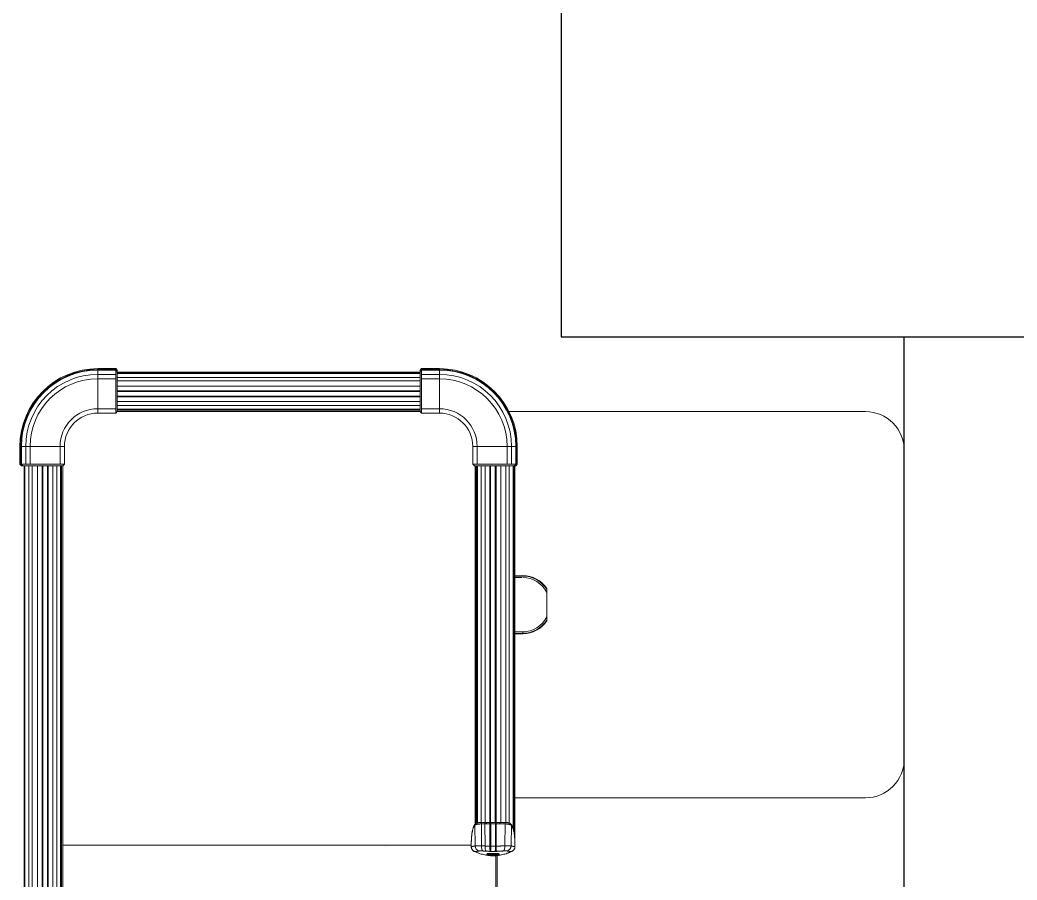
# Model space of a CAD drawing. Header units: inches. Extents: x 148614 to 294443, y 4730 to 138360.
# Drawn here: x 233509 to 234670, y 105200 to 106202 of the extents above; entities that cross this region are included whole.
import ezdxf

# ---------------------------------------------------------------- set-up
doc = ezdxf.new("R2010")
doc.units = ezdxf.units.IN
doc.header["$MEASUREMENT"] = 0
for name, color, linetype, lineweight in [('01-PDA MEP', 7, 'Continuous', 15), ('Aristas tangentes visibles(Kider)', 7, 'Continuous', 5), ('Aristas visibles(Kider)', 7, 'Continuous', 5), ('Column', 32, 'Continuous', 30), ('DIAMENSION', 122, 'Continuous', 15), ('wall cut', 7, 'Continuous', 30)]:
    doc.layers.add(name, color=color, linetype=linetype, lineweight=lineweight)

# ---------------------------------------------------------------- blocks, each defined once
blk = doc.blocks.new('xcz')
at = {"layer": 'Aristas tangentes visibles(Kider)'}
for p, q in [((2319491.6, -2965784.3), (2319491.6, -2965783.3)), ((2319491.6, -2965784.3), (2319512.5, -2965784.3)), ((2319491.6, -2965784.9), (2319491.6, -2965784.3)), ((2319491.6, -2965785), (2319491.6, -2965784.9)), ((2319491.6, -2965785), (2319512.5, -2965785)), ((2319491.6, -2965790), (2319491.6, -2965785)), ((2319889.7, -2965784.3), (2319868.9, -2965784.3)), ((2319889.7, -2965785), (2319868.9, -2965785)), ((2319889.7, -2965784.3), (2319889.7, -2965783.3)), ((2319889.7, -2965784.9), (2319889.7, -2965784.3)), ((2319889.7, -2965785), (2319889.7, -2965784.9)), ((2319889.7, -2965790), (2319889.7, -2965785)), ((2319491.6, -2965790), (2319512.5, -2965790)), ((2319491.6, -2965795.2), (2319491.6, -2965790)), ((2319491.6, -2965795.2), (2319512.5, -2965795.2)), ((2319491.6, -2965830), (2319491.6, -2965795.2)), ((2319867.1, -2965788.3), (2319514.3, -2965788.3)), ((2319867.1, -2965789.1), (2319514.3, -2965789.1)), ((2319867.1, -2965793.8), (2319514.3, -2965793.8)), ((2319889.7, -2965790), (2319868.9, -2965790)), ((2319889.7, -2965795.2), (2319868.9, -2965795.2)), ((2319889.7, -2965795.2), (2319889.7, -2965790)), ((2319889.7, -2965830), (2319889.7, -2965795.2)), ((2319867.1, -2965797.6), (2319514.3, -2965797.6)), ((2319491.6, -2965830), (2319512.5, -2965830)), ((2319491.6, -2965835.2), (2319491.6, -2965830)), ((2319867.1, -2965826.4), (2319514.3, -2965826.4)), ((2319889.7, -2965830), (2319868.9, -2965830)), ((2319889.7, -2965835.2), (2319889.7, -2965830)), ((2319867.1, -2965831.8), (2319514.3, -2965831.8)), ((2319867.1, -2965833.2), (2319514.3, -2965833.2)), ((2319401.9, -2965874), (2319400.9, -2965874)), ((2319402.5, -2965874), (2319401.9, -2965874)), ((2319401.9, -2965894.8), (2319401.9, -2965874)), ((2319402.6, -2965874), (2319402.5, -2965874)), ((2319407.6, -2965874), (2319402.6, -2965874)), ((2319402.6, -2965894.8), (2319402.6, -2965874)), ((2319412.8, -2965874), (2319407.6, -2965874)), ((2319407.6, -2965894.8), (2319407.6, -2965874)), ((2319447.6, -2965874), (2319412.8, -2965874)), ((2319412.8, -2965894.8), (2319412.8, -2965874)), ((2319452.8, -2965874), (2319447.6, -2965874)), ((2319447.6, -2965894.8), (2319447.6, -2965874)), ((2319928.6, -2965874), (2319933.7, -2965874)), ((2319933.7, -2965874), (2319968.6, -2965874)), ((2319933.7, -2965894.8), (2319933.7, -2965874)), ((2319968.6, -2965874), (2319973.8, -2965874)), ((2319968.6, -2965894.8), (2319968.6, -2965874)), ((2319973.8, -2965874), (2319978.8, -2965874)), ((2319973.8, -2965894.8), (2319973.8, -2965874)), ((2319978.8, -2965874), (2319979.5, -2965874)), ((2319978.8, -2965874), (2319978.8, -2965874)), ((2319978.8, -2965894.8), (2319978.8, -2965874)), ((2319979.5, -2965874), (2319980.4, -2965874)), ((2319979.5, -2965894.8), (2319979.5, -2965874)), ((2319405.9, -2966857), (2319405.9, -2965896.7)), ((2319406.7, -2966857), (2319406.7, -2965896.7)), ((2319411.4, -2966857), (2319411.4, -2965896.7)), ((2319415.2, -2966857), (2319415.2, -2965896.7)), ((2319444, -2966857), (2319444, -2965896.7)), ((2319449.4, -2966857), (2319449.4, -2965896.7)), ((2319450.8, -2966857), (2319450.8, -2965896.7)), ((2319931.6, -2965896.7), (2319931.6, -2966313.7)), ((2319932.9, -2965896.7), (2319932.9, -2966312.9)), ((2319938.4, -2965896.7), (2319938.4, -2966311.9)), ((2319967.2, -2965896.7), (2319967.2, -2966312)), ((2319971, -2965896.7), (2319971, -2966312.7)), ((2319975.7, -2965896.7), (2319975.7, -2966319.5)), ((2319976.5, -2965896.7), (2319976.5, -2966322.6)), ((2319977.5, -2966025), (2319986.8, -2966025)), ((2319986.8, -2966091.7), (2319977.5, -2966091.7)), ((2319986.8, -2966091.7), (2319986.8, -2966089.8)), ((2319986.8, -2966092.1), (2319986.8, -2966091.7)), ((2319930.9, -2966315.3), (2319931.3, -2966339.2)), ((2319938.9, -2966339.2), (2319938.7, -2966313.8)), ((2319942.9, -2966339.5), (2319942.8, -2966313.7)), ((2319944.5, -2966313.7), (2319948.5, -2966313.7)), ((2319948.5, -2966313.7), (2319948.6, -2966337.7)), ((2319948.6, -2966313.7), (2319948.5, -2966313.7)), ((2319949.5, -2966313.7), (2319954.9, -2966313.7)), ((2319955.9, -2966313.7), (2319955.8, -2966313.7)), ((2319955.9, -2966313.7), (2319955.8, -2966337.7)), ((2319955.9, -2966313.7), (2319960.1, -2966313.7)), ((2319959.6, -2966311.9), (2319959.6, -2966311.9)), ((2319966.2, -2966313.8), (2319966, -2966339.2)), ((2319973.2, -2966339.2), (2319973.6, -2966315.3)), ((2319450.9, -2966338.3), (2319926.8, -2966338.3)), ((2319948.6, -2966337.7), (2319948.6, -2966339.7)), ((2319948.6, -2966337.7), (2319948.6, -2966337.7)), ((2319955.8, -2966337.7), (2319955.8, -2966337.7)), ((2319955.8, -2966337.7), (2319955.8, -2966339.7)), ((2319955.8, -2966341.3), (2319955.8, -2966341.3)), ((2319955.8, -2966341.7), (2319955.8, -2966341.7)), ((2319955.4, -2966857.9), (2319955.4, -2966349.2))]:
    blk.add_line(p, q, dxfattribs=at)
at = {"layer": 'Aristas tangentes visibles(Kider)', "flags": 128}
for points in [[(2319930.9, -2966315.3), (2319930.5, -2966315.7), (2319930.2, -2966316.2), (2319930, -2966316.7), (2319929.7, -2966317.2), (2319929.5, -2966317.8), (2319929.2, -2966318.4), (2319929, -2966319), (2319928.8, -2966319.7), (2319928.6, -2966320.4), (2319928.4, -2966321), (2319928.2, -2966321.7), (2319928.1, -2966322.4), (2319928, -2966323.1), (2319927.8, -2966323.8), (2319927.7, -2966324.6), (2319927.6, -2966325.4), (2319927.5, -2966326.2), (2319927.4, -2966327), (2319927.3, -2966327.8), (2319927.2, -2966328.7), (2319927.1, -2966329.7), (2319927, -2966330.7), (2319927, -2966331.7), (2319926.9, -2966332.8)], [(2319938.7, -2966313.8), (2319938.2, -2966313.8), (2319937.7, -2966313.8), (2319937.2, -2966313.8), (2319936.7, -2966313.8), (2319936.3, -2966313.9), (2319935.9, -2966313.9), (2319935.5, -2966313.9), (2319935.1, -2966314), (2319934.7, -2966314), (2319934.4, -2966314), (2319934, -2966314.1), (2319933.7, -2966314.1), (2319933.4, -2966314.2), (2319933.1, -2966314.3), (2319932.8, -2966314.3), (2319932.5, -2966314.4), (2319932.3, -2966314.5), (2319932.1, -2966314.6), (2319931.9, -2966314.7), (2319931.7, -2966314.8), (2319931.5, -2966314.9), (2319931.2, -2966315), (2319931, -2966315.1), (2319930.9, -2966315.3)], [(2319942.8, -2966313.7), (2319942.6, -2966313.7), (2319942.4, -2966313.7), (2319942.3, -2966313.7), (2319942.1, -2966313.7), (2319941.9, -2966313.7), (2319941.8, -2966313.7), (2319941.6, -2966313.7), (2319941.4, -2966313.7), (2319941.2, -2966313.7), (2319941.1, -2966313.7), (2319940.9, -2966313.7), (2319940.7, -2966313.7), (2319940.6, -2966313.7), (2319940.4, -2966313.7), (2319940.2, -2966313.7), (2319940, -2966313.7), (2319939.9, -2966313.7), (2319939.7, -2966313.7), (2319939.5, -2966313.7), (2319939.4, -2966313.7), (2319939.2, -2966313.7), (2319939, -2966313.7), (2319938.9, -2966313.8), (2319938.7, -2966313.8)], [(2319944.5, -2966313.7), (2319944.4, -2966313.7), (2319944.3, -2966313.7), (2319944.3, -2966313.7), (2319944.2, -2966313.7), (2319944.1, -2966313.7), (2319944, -2966313.7), (2319944, -2966313.7), (2319943.9, -2966313.7), (2319943.8, -2966313.7), (2319943.8, -2966313.7), (2319943.7, -2966313.7), (2319943.6, -2966313.7), (2319943.6, -2966313.7), (2319943.5, -2966313.7), (2319943.4, -2966313.7), (2319943.3, -2966313.7), (2319943.3, -2966313.7), (2319943.2, -2966313.7), (2319943.1, -2966313.7), (2319943.1, -2966313.7), (2319943, -2966313.7), (2319942.9, -2966313.7), (2319942.9, -2966313.7), (2319942.8, -2966313.7)], [(2319966.2, -2966313.8), (2319965.9, -2966313.8), (2319965.7, -2966313.8), (2319965.4, -2966313.7), (2319965.2, -2966313.7), (2319964.9, -2966313.7), (2319964.7, -2966313.7), (2319964.4, -2966313.7), (2319964.2, -2966313.7), (2319963.9, -2966313.7), (2319963.7, -2966313.7), (2319963.4, -2966313.7), (2319963.2, -2966313.7), (2319962.9, -2966313.7), (2319962.7, -2966313.7), (2319962.4, -2966313.7), (2319962.2, -2966313.7), (2319961.9, -2966313.7), (2319961.6, -2966313.7), (2319961.4, -2966313.7), (2319961.1, -2966313.7), (2319960.9, -2966313.7), (2319960.6, -2966313.7), (2319960.3, -2966313.7), (2319960.1, -2966313.7)], [(2319973.6, -2966315.3), (2319973.4, -2966315.2), (2319973.2, -2966315), (2319973, -2966314.9), (2319972.8, -2966314.8), (2319972.6, -2966314.7), (2319972.4, -2966314.6), (2319972.2, -2966314.5), (2319972, -2966314.4), (2319971.7, -2966314.4), (2319971.5, -2966314.3), (2319971.2, -2966314.2), (2319970.9, -2966314.2), (2319970.6, -2966314.1), (2319970.2, -2966314.1), (2319969.9, -2966314), (2319969.6, -2966314), (2319969.2, -2966313.9), (2319968.8, -2966313.9), (2319968.4, -2966313.9), (2319968, -2966313.8), (2319967.6, -2966313.8), (2319967.1, -2966313.8), (2319966.7, -2966313.8), (2319966.2, -2966313.8)], [(2319977.5, -2966332.8), (2319977.4, -2966331.7), (2319977.4, -2966330.6), (2319977.3, -2966329.7), (2319977.2, -2966328.7), (2319977.1, -2966327.8), (2319977, -2966327), (2319976.9, -2966326.1), (2319976.8, -2966325.3), (2319976.7, -2966324.5), (2319976.6, -2966323.8), (2319976.4, -2966323), (2319976.3, -2966322.3), (2319976.2, -2966321.6), (2319976, -2966321), (2319975.8, -2966320.3), (2319975.6, -2966319.6), (2319975.4, -2966319), (2319975.2, -2966318.3), (2319975, -2966317.8), (2319974.7, -2966317.2), (2319974.5, -2966316.7), (2319974.2, -2966316.2), (2319973.9, -2966315.8), (2319973.6, -2966315.3)], [(2319926.9, -2966332.8), (2319926.9, -2966333.1), (2319926.9, -2966333.4), (2319926.9, -2966333.7), (2319926.9, -2966334), (2319926.8, -2966334.3), (2319926.8, -2966334.6), (2319926.8, -2966334.9), (2319926.8, -2966335.2), (2319926.8, -2966335.5), (2319926.8, -2966335.8), (2319926.8, -2966336.1), (2319926.8, -2966336.5), (2319926.8, -2966336.8), (2319926.8, -2966337.1), (2319926.8, -2966337.4), (2319926.8, -2966337.7), (2319926.8, -2966338), (2319926.8, -2966338.3), (2319926.8, -2966338.6), (2319926.8, -2966338.9), (2319926.8, -2966339.3), (2319926.8, -2966339.6), (2319926.8, -2966339.9), (2319926.8, -2966340.2)], [(2319931.3, -2966339.2), (2319931.1, -2966339.3), (2319930.9, -2966339.3), (2319930.7, -2966339.4), (2319930.5, -2966339.5), (2319930.3, -2966339.5), (2319930.1, -2966339.6), (2319929.9, -2966339.6), (2319929.7, -2966339.7), (2319929.5, -2966339.7), (2319929.3, -2966339.7), (2319929.1, -2966339.8), (2319928.9, -2966339.8), (2319928.7, -2966339.9), (2319928.5, -2966339.9), (2319928.3, -2966339.9), (2319928.2, -2966340), (2319928, -2966340), (2319927.8, -2966340), (2319927.6, -2966340.1), (2319927.5, -2966340.1), (2319927.3, -2966340.1), (2319927.1, -2966340.2), (2319927, -2966340.2), (2319926.8, -2966340.2)], [(2319926.9, -2966341), (2319926.9, -2966341.3), (2319927, -2966341.5), (2319927, -2966341.8), (2319927.1, -2966342.1), (2319927.2, -2966342.3), (2319927.3, -2966342.6), (2319927.4, -2966342.8), (2319927.5, -2966343), (2319927.7, -2966343.3), (2319927.8, -2966343.5), (2319927.9, -2966343.7), (2319928.1, -2966343.9), (2319928.3, -2966344.1), (2319928.4, -2966344.3), (2319928.6, -2966344.5), (2319928.8, -2966344.7), (2319929, -2966344.9), (2319929.2, -2966345.1), (2319929.4, -2966345.2), (2319929.7, -2966345.4), (2319929.9, -2966345.5), (2319930.1, -2966345.6), (2319930.4, -2966345.8), (2319930.6, -2966345.9)], [(2319938.9, -2966339.2), (2319938.4, -2966339.2), (2319937.9, -2966339.2), (2319937.5, -2966339.1), (2319937, -2966339.1), (2319936.6, -2966339.1), (2319936.2, -2966339.1), (2319935.8, -2966339.1), (2319935.5, -2966339.1), (2319935.1, -2966339.1), (2319934.8, -2966339.1), (2319934.4, -2966339.1), (2319934.1, -2966339.1), (2319933.8, -2966339.1), (2319933.5, -2966339.1), (2319933.2, -2966339.1), (2319933, -2966339.1), (2319932.7, -2966339.1), (2319932.5, -2966339.1), (2319932.2, -2966339.1), (2319932, -2966339.1), (2319931.8, -2966339.2), (2319931.6, -2966339.2), (2319931.4, -2966339.2), (2319931.3, -2966339.2)], [(2319942.9, -2966339.5), (2319942.8, -2966339.4), (2319942.6, -2966339.4), (2319942.4, -2966339.4), (2319942.3, -2966339.4), (2319942.1, -2966339.4), (2319941.9, -2966339.4), (2319941.8, -2966339.4), (2319941.6, -2966339.4), (2319941.4, -2966339.4), (2319941.3, -2966339.4), (2319941.1, -2966339.4), (2319940.9, -2966339.3), (2319940.8, -2966339.3), (2319940.6, -2966339.3), (2319940.4, -2966339.3), (2319940.3, -2966339.3), (2319940.1, -2966339.3), (2319939.9, -2966339.3), (2319939.8, -2966339.3), (2319939.6, -2966339.3), (2319939.4, -2966339.2), (2319939.2, -2966339.2), (2319939.1, -2966339.2), (2319938.9, -2966339.2)], [(2319948.6, -2966339.7), (2319948.3, -2966339.7), (2319948.1, -2966339.6), (2319947.9, -2966339.6), (2319947.6, -2966339.6), (2319947.4, -2966339.6), (2319947.2, -2966339.6), (2319946.9, -2966339.6), (2319946.7, -2966339.6), (2319946.4, -2966339.6), (2319946.2, -2966339.6), (2319946, -2966339.6), (2319945.7, -2966339.6), (2319945.5, -2966339.6), (2319945.3, -2966339.6), (2319945, -2966339.5), (2319944.8, -2966339.5), (2319944.6, -2966339.5), (2319944.3, -2966339.5), (2319944.1, -2966339.5), (2319943.9, -2966339.5), (2319943.6, -2966339.5), (2319943.4, -2966339.5), (2319943.2, -2966339.5), (2319942.9, -2966339.5)], [(2319954.9, -2966339.7), (2319954.7, -2966339.7), (2319954.5, -2966339.7), (2319954.3, -2966339.7), (2319954, -2966339.7), (2319953.8, -2966339.7), (2319953.6, -2966339.7), (2319953.3, -2966339.7), (2319953.1, -2966339.7), (2319952.9, -2966339.7), (2319952.7, -2966339.7), (2319952.4, -2966339.7), (2319952.2, -2966339.7), (2319952, -2966339.7), (2319951.8, -2966339.7), (2319951.5, -2966339.7), (2319951.3, -2966339.7), (2319951.1, -2966339.7), (2319950.9, -2966339.7), (2319950.6, -2966339.7), (2319950.4, -2966339.7), (2319950.2, -2966339.7), (2319949.9, -2966339.7), (2319949.7, -2966339.7), (2319949.5, -2966339.7)], [(2319955.8, -2966342.8), (2319955.8, -2966342.9), (2319955.8, -2966343.1), (2319955.8, -2966343.3), (2319955.8, -2966343.4), (2319955.8, -2966343.6), (2319955.8, -2966343.8), (2319955.8, -2966343.9), (2319955.7, -2966344.1), (2319955.7, -2966344.2), (2319955.7, -2966344.4), (2319955.7, -2966344.5), (2319955.7, -2966344.6), (2319955.7, -2966344.7), (2319955.7, -2966344.9), (2319955.6, -2966345), (2319955.6, -2966345.1), (2319955.6, -2966345.2), (2319955.6, -2966345.3), (2319955.6, -2966345.4), (2319955.5, -2966345.4), (2319955.5, -2966345.5), (2319955.5, -2966345.6), (2319955.5, -2966345.6), (2319955.5, -2966345.7)], [(2319966, -2966339.2), (2319965.6, -2966339.2), (2319965.2, -2966339.2), (2319964.8, -2966339.3), (2319964.4, -2966339.3), (2319964, -2966339.3), (2319963.7, -2966339.3), (2319963.3, -2966339.3), (2319962.9, -2966339.4), (2319962.5, -2966339.4), (2319962.2, -2966339.4), (2319961.8, -2966339.4), (2319961.4, -2966339.4), (2319961, -2966339.5), (2319960.6, -2966339.5), (2319960.2, -2966339.5), (2319959.8, -2966339.5), (2319959.3, -2966339.5), (2319958.9, -2966339.6), (2319958.4, -2966339.6), (2319957.9, -2966339.6), (2319957.4, -2966339.6), (2319956.9, -2966339.6), (2319956.4, -2966339.6), (2319955.8, -2966339.7)], [(2319955.8, -2966339.7), (2319955.8, -2966339.8), (2319955.8, -2966339.9), (2319955.8, -2966340), (2319955.9, -2966340.2), (2319955.9, -2966340.3), (2319955.9, -2966340.4), (2319955.9, -2966340.5), (2319955.9, -2966340.6), (2319955.9, -2966340.8), (2319955.9, -2966340.9), (2319955.9, -2966341), (2319955.9, -2966341.1), (2319955.9, -2966341.3), (2319955.9, -2966341.4), (2319955.9, -2966341.5), (2319955.9, -2966341.6), (2319955.9, -2966341.7), (2319955.9, -2966341.8), (2319955.9, -2966342), (2319955.8, -2966342.1), (2319955.8, -2966342.2), (2319955.8, -2966342.3), (2319955.8, -2966342.4), (2319955.8, -2966342.5)], [(2319973.2, -2966339.2), (2319973, -2966339.2), (2319972.8, -2966339.2), (2319972.7, -2966339.2), (2319972.5, -2966339.1), (2319972.3, -2966339.1), (2319972, -2966339.1), (2319971.8, -2966339.1), (2319971.6, -2966339.1), (2319971.3, -2966339.1), (2319971, -2966339.1), (2319970.8, -2966339.1), (2319970.5, -2966339.1), (2319970.2, -2966339.1), (2319969.9, -2966339.1), (2319969.5, -2966339.1), (2319969.2, -2966339.1), (2319968.8, -2966339.1), (2319968.5, -2966339.1), (2319968.1, -2966339.1), (2319967.7, -2966339.1), (2319967.3, -2966339.1), (2319966.9, -2966339.1), (2319966.4, -2966339.2), (2319966, -2966339.2)], [(2319977.6, -2966340.2), (2319977.5, -2966340.2), (2319977.3, -2966340.2), (2319977.1, -2966340.1), (2319977, -2966340.1), (2319976.8, -2966340.1), (2319976.6, -2966340), (2319976.4, -2966340), (2319976.3, -2966340), (2319976.1, -2966339.9), (2319975.9, -2966339.9), (2319975.7, -2966339.9), (2319975.5, -2966339.8), (2319975.3, -2966339.8), (2319975.1, -2966339.7), (2319974.9, -2966339.7), (2319974.8, -2966339.7), (2319974.6, -2966339.6), (2319974.4, -2966339.6), (2319974.2, -2966339.5), (2319974, -2966339.5), (2319973.8, -2966339.4), (2319973.6, -2966339.3), (2319973.4, -2966339.3), (2319973.2, -2966339.2)], [(2319973.8, -2966345.9), (2319974.1, -2966345.8), (2319974.3, -2966345.6), (2319974.5, -2966345.5), (2319974.8, -2966345.4), (2319975, -2966345.2), (2319975.2, -2966345.1), (2319975.4, -2966344.9), (2319975.6, -2966344.7), (2319975.8, -2966344.5), (2319976, -2966344.3), (2319976.2, -2966344.1), (2319976.3, -2966343.9), (2319976.5, -2966343.7), (2319976.6, -2966343.5), (2319976.8, -2966343.3), (2319976.9, -2966343), (2319977, -2966342.8), (2319977.1, -2966342.6), (2319977.2, -2966342.3), (2319977.3, -2966342.1), (2319977.4, -2966341.8), (2319977.5, -2966341.5), (2319977.5, -2966341.3), (2319977.6, -2966341)], [(2319977.6, -2966340.2), (2319977.6, -2966339.9), (2319977.6, -2966339.6), (2319977.6, -2966339.3), (2319977.6, -2966338.9), (2319977.6, -2966338.6), (2319977.6, -2966338.3), (2319977.6, -2966338), (2319977.6, -2966337.7), (2319977.6, -2966337.4), (2319977.6, -2966337.1), (2319977.6, -2966336.8), (2319977.6, -2966336.5), (2319977.6, -2966336.1), (2319977.6, -2966335.8), (2319977.6, -2966335.5), (2319977.6, -2966335.2), (2319977.6, -2966334.9), (2319977.6, -2966334.6), (2319977.6, -2966334.3), (2319977.6, -2966334), (2319977.6, -2966333.7), (2319977.5, -2966333.4), (2319977.5, -2966333.1), (2319977.5, -2966332.8)], [(2319935.9, -2966345.2), (2319935.7, -2966345.3), (2319935.5, -2966345.3), (2319935.2, -2966345.4), (2319935, -2966345.4), (2319934.7, -2966345.4), (2319934.5, -2966345.5), (2319934.3, -2966345.5), (2319934, -2966345.6), (2319933.8, -2966345.6), (2319933.6, -2966345.6), (2319933.3, -2966345.7), (2319933.1, -2966345.7), (2319932.9, -2966345.7), (2319932.7, -2966345.7), (2319932.4, -2966345.7), (2319932.2, -2966345.8), (2319932, -2966345.8), (2319931.8, -2966345.8), (2319931.6, -2966345.8), (2319931.4, -2966345.8), (2319931.2, -2966345.8), (2319931, -2966345.9), (2319930.8, -2966345.9), (2319930.6, -2966345.9)], [(2319930.6, -2966345.9), (2319932.9, -2966346.8), (2319935.2, -2966347.7), (2319937.3, -2966348.4), (2319939.3, -2966349), (2319941.2, -2966349.5), (2319942.9, -2966349.9), (2319944.6, -2966350.2), (2319946.1, -2966350.4), (2319947.6, -2966350.6), (2319949.1, -2966350.7), (2319950.7, -2966350.8), (2319952.2, -2966350.8), (2319953.8, -2966350.8), (2319955.4, -2966350.7), (2319956.9, -2966350.6), (2319958.4, -2966350.4), (2319959.9, -2966350.1), (2319961.6, -2966349.8), (2319963.3, -2966349.5), (2319965.2, -2966349), (2319967.2, -2966348.4), (2319969.3, -2966347.7), (2319971.5, -2966346.8), (2319973.8, -2966345.9)], [(2319940.4, -2966345.2), (2319940.1, -2966345.2), (2319939.8, -2966345.2), (2319939.6, -2966345.2), (2319939.3, -2966345.1), (2319939.1, -2966345.1), (2319938.9, -2966345.1), (2319938.6, -2966345.1), (2319938.4, -2966345.1), (2319938.2, -2966345.1), (2319938, -2966345.1), (2319937.8, -2966345.1), (2319937.7, -2966345.1), (2319937.5, -2966345.1), (2319937.3, -2966345.1), (2319937.2, -2966345.1), (2319937, -2966345.1), (2319936.8, -2966345.1), (2319936.7, -2966345.1), (2319936.6, -2966345.1), (2319936.4, -2966345.2), (2319936.3, -2966345.2), (2319936.2, -2966345.2), (2319936.1, -2966345.2), (2319935.9, -2966345.2)], [(2319944, -2966345.5), (2319943.8, -2966345.5), (2319943.7, -2966345.5), (2319943.5, -2966345.4), (2319943.4, -2966345.4), (2319943.2, -2966345.4), (2319943.1, -2966345.4), (2319942.9, -2966345.4), (2319942.8, -2966345.4), (2319942.6, -2966345.4), (2319942.5, -2966345.4), (2319942.3, -2966345.4), (2319942.2, -2966345.4), (2319942, -2966345.3), (2319941.9, -2966345.3), (2319941.7, -2966345.3), (2319941.6, -2966345.3), (2319941.4, -2966345.3), (2319941.3, -2966345.3), (2319941.1, -2966345.3), (2319941, -2966345.3), (2319940.8, -2966345.3), (2319940.7, -2966345.2), (2319940.5, -2966345.2), (2319940.4, -2966345.2)], [(2319949, -2966345.7), (2319948.8, -2966345.7), (2319948.6, -2966345.7), (2319948.3, -2966345.7), (2319948.1, -2966345.7), (2319947.9, -2966345.7), (2319947.7, -2966345.7), (2319947.5, -2966345.6), (2319947.3, -2966345.6), (2319947.1, -2966345.6), (2319946.9, -2966345.6), (2319946.7, -2966345.6), (2319946.4, -2966345.6), (2319946.2, -2966345.6), (2319946, -2966345.6), (2319945.8, -2966345.6), (2319945.6, -2966345.6), (2319945.4, -2966345.6), (2319945.2, -2966345.5), (2319945, -2966345.5), (2319944.8, -2966345.5), (2319944.6, -2966345.5), (2319944.4, -2966345.5), (2319944.2, -2966345.5), (2319944, -2966345.5)], [(2319945, -2966348.8), (2319945.1, -2966348.6), (2319945.3, -2966348.5), (2319945.5, -2966348.4), (2319945.9, -2966348.3), (2319946.4, -2966348.2), (2319946.9, -2966348.2), (2319947.6, -2966348.1), (2319948.4, -2966348.1), (2319949.3, -2966348), (2319950.2, -2966348), (2319951.2, -2966348), (2319952.2, -2966348), (2319953.2, -2966348), (2319954.2, -2966348), (2319955.2, -2966348), (2319956, -2966348.1), (2319956.8, -2966348.1), (2319957.5, -2966348.2), (2319958, -2966348.2), (2319958.5, -2966348.3), (2319958.9, -2966348.4), (2319959.2, -2966348.5), (2319959.4, -2966348.6), (2319959.4, -2966348.8)], [(2319959.4, -2966348.8), (2319959.4, -2966348.9), (2319959.2, -2966349.1), (2319958.9, -2966349.3), (2319958.4, -2966349.5), (2319957.9, -2966349.7), (2319957.2, -2966349.9), (2319956.5, -2966350.1), (2319955.7, -2966350.2), (2319954.8, -2966350.3), (2319953.9, -2966350.4), (2319953.1, -2966350.4), (2319952.2, -2966350.4), (2319951.3, -2966350.4), (2319950.5, -2966350.4), (2319949.6, -2966350.3), (2319948.8, -2966350.2), (2319948, -2966350.1), (2319947.2, -2966349.9), (2319946.6, -2966349.7), (2319946, -2966349.5), (2319945.6, -2966349.3), (2319945.2, -2966349.1), (2319945.1, -2966348.9), (2319945, -2966348.8)], [(2319957.8, -2966348.2), (2319957.5, -2966348.4), (2319957.2, -2966348.5), (2319956.8, -2966348.7), (2319956.4, -2966348.8), (2319956, -2966348.9), (2319955.5, -2966349.1), (2319954.9, -2966349.2), (2319954.4, -2966349.2), (2319953.9, -2966349.3), (2319953.3, -2966349.3), (2319952.8, -2966349.4), (2319952.2, -2966349.4), (2319951.7, -2966349.4), (2319951.1, -2966349.3), (2319950.6, -2966349.3), (2319950, -2966349.2), (2319949.5, -2966349.2), (2319949, -2966349.1), (2319948.5, -2966348.9), (2319948, -2966348.8), (2319947.6, -2966348.7), (2319947.2, -2966348.5), (2319946.9, -2966348.4), (2319946.7, -2966348.2)], [(2319954.7, -2966345.7), (2319954.5, -2966345.7), (2319954.3, -2966345.7), (2319954.1, -2966345.7), (2319953.9, -2966345.7), (2319953.6, -2966345.7), (2319953.4, -2966345.7), (2319953.2, -2966345.7), (2319953, -2966345.7), (2319952.8, -2966345.7), (2319952.6, -2966345.7), (2319952.4, -2966345.7), (2319952.2, -2966345.7), (2319952, -2966345.7), (2319951.8, -2966345.7), (2319951.6, -2966345.7), (2319951.4, -2966345.7), (2319951.2, -2966345.7), (2319951, -2966345.7), (2319950.8, -2966345.7), (2319950.6, -2966345.7), (2319950.4, -2966345.7), (2319950.2, -2966345.7), (2319950, -2966345.7), (2319949.8, -2966345.7)], [(2319954.7, -2966345.7), (2319954.7, -2966345.7), (2319954.7, -2966345.6), (2319954.7, -2966345.5), (2319954.7, -2966345.5), (2319954.7, -2966345.4), (2319954.8, -2966345.3), (2319954.8, -2966345.2), (2319954.8, -2966345.1), (2319954.8, -2966345), (2319954.8, -2966344.9), (2319954.8, -2966344.8), (2319954.8, -2966344.7), (2319954.8, -2966344.6), (2319954.8, -2966344.4), (2319954.9, -2966344.3), (2319954.9, -2966344.2), (2319954.9, -2966344), (2319954.9, -2966343.9), (2319954.9, -2966343.7), (2319954.9, -2966343.6), (2319954.9, -2966343.4), (2319954.9, -2966343.3), (2319954.9, -2966343.1), (2319954.9, -2966342.9)], [(2319955.5, -2966345.7), (2319955.4, -2966345.7), (2319955.4, -2966345.7), (2319955.4, -2966345.7), (2319955.3, -2966345.7), (2319955.3, -2966345.7), (2319955.3, -2966345.7), (2319955.2, -2966345.7), (2319955.2, -2966345.7), (2319955.2, -2966345.7), (2319955.1, -2966345.7), (2319955.1, -2966345.7), (2319955.1, -2966345.7), (2319955, -2966345.7), (2319955, -2966345.7), (2319955, -2966345.7), (2319954.9, -2966345.7), (2319954.9, -2966345.7), (2319954.9, -2966345.7), (2319954.8, -2966345.7), (2319954.8, -2966345.7), (2319954.8, -2966345.7), (2319954.7, -2966345.7), (2319954.7, -2966345.7), (2319954.7, -2966345.7)], [(2319964.3, -2966345.2), (2319964, -2966345.2), (2319963.6, -2966345.2), (2319963.3, -2966345.3), (2319963, -2966345.3), (2319962.7, -2966345.3), (2319962.3, -2966345.3), (2319962, -2966345.4), (2319961.7, -2966345.4), (2319961.4, -2966345.4), (2319961, -2966345.4), (2319960.7, -2966345.4), (2319960.4, -2966345.5), (2319960, -2966345.5), (2319959.7, -2966345.5), (2319959.3, -2966345.5), (2319958.9, -2966345.5), (2319958.6, -2966345.6), (2319958.2, -2966345.6), (2319957.7, -2966345.6), (2319957.3, -2966345.6), (2319956.9, -2966345.6), (2319956.4, -2966345.7), (2319956, -2966345.7), (2319955.5, -2966345.7)], [(2319968.5, -2966345.2), (2319968.4, -2966345.2), (2319968.3, -2966345.2), (2319968.1, -2966345.2), (2319968, -2966345.2), (2319967.9, -2966345.1), (2319967.8, -2966345.1), (2319967.6, -2966345.1), (2319967.5, -2966345.1), (2319967.3, -2966345.1), (2319967.2, -2966345.1), (2319967, -2966345.1), (2319966.8, -2966345.1), (2319966.7, -2966345.1), (2319966.5, -2966345.1), (2319966.3, -2966345.1), (2319966.1, -2966345.1), (2319965.9, -2966345.1), (2319965.7, -2966345.1), (2319965.5, -2966345.1), (2319965.3, -2966345.1), (2319965, -2966345.1), (2319964.8, -2966345.2), (2319964.6, -2966345.2), (2319964.3, -2966345.2)], [(2319973.8, -2966345.9), (2319973.6, -2966345.9), (2319973.4, -2966345.9), (2319973.2, -2966345.8), (2319973, -2966345.8), (2319972.8, -2966345.8), (2319972.6, -2966345.8), (2319972.4, -2966345.8), (2319972.2, -2966345.8), (2319972, -2966345.7), (2319971.8, -2966345.7), (2319971.5, -2966345.7), (2319971.3, -2966345.7), (2319971.1, -2966345.7), (2319970.8, -2966345.6), (2319970.6, -2966345.6), (2319970.4, -2966345.6), (2319970.1, -2966345.5), (2319969.9, -2966345.5), (2319969.7, -2966345.4), (2319969.4, -2966345.4), (2319969.2, -2966345.4), (2319969, -2966345.3), (2319968.7, -2966345.3), (2319968.5, -2966345.2)]]:
    blk.add_lwpolyline(points, dxfattribs=at)
at = {"layer": 'Aristas tangentes visibles(Kider)'}
for centre, radius, start, end in [((2319491.6, -2965874), 89.7, 90, 180), ((2319491.6, -2965874), 89, 90, 180), ((2319889.7, -2965874), 89.7, 0, 90), ((2319889.7, -2965874), 89, 0, 90), ((2319491.6, -2965874), 84, 90, 180), ((2319491.6, -2965874), 78.8, 90, 180), ((2319889.7, -2965874), 84, 0, 90), ((2319889.7, -2965874), 78.8, 0, 90), ((2319491.6, -2965874), 44, 90, 180), ((2319889.7, -2965874), 44, 0, 90), ((2319986.8, -2966058.3), 33.3, 32.4845, 90), ((2319986.8, -2966058.3), 33.3, 270, 327.5155)]:
    blk.add_arc(centre, radius, start, end, dxfattribs=at)
for centre, major_axis, ratio, start_param, end_param in [((2319932.6, -2966315.3), (-1.41, 1.14), 0.914336, -0.000065, 0.744642), ((2319939.4, -2966313.7), (-0.05, 1.81), 0.403379, 0, 1.576998), ((2319943.3, -2966313.7), (-0.01, 1.81), 0.296758, -0.000392, 1.586898), ((2319944.9, -2966313.7), (0, 1.81), 0.244336, 0, 1.58825), ((2319948.7, -2966313.7), (0, 1.81), 0.117349, 0.802181, 1.58825), ((2319948.7, -2966313.7), (0, 1.81), 0.117349, 0, 0.274052), ((2319949.6, -2966313.7), (0, 1.81), 0.088532, 0, 0.801964), ((2319954.8, -2966313.7), (0, 1.81), 0.084379, -0.802388, 0), ((2319955.7, -2966313.7), (0, 1.81), 0.115215, -0.265379, -0.000003), ((2319955.7, -2966313.7), (0, 1.81), 0.115215, 4.694936, 5.477337), ((2319959.6, -2966313.7), (0, 1.81), 0.244336, 4.694936, 6.283185), ((2319965.4, -2966313.7), (0.06, 1.81), 0.434398, 4.709426, 6.283185), ((2319971.8, -2966315.3), (1.41, 1.14), 0.914336, -0.744641, 0.000058), ((2319828.6, -2966340.2), (-1.81, -0.03), 0.010638, 0.168074, 0.168098), ((2319932.9, -2966340.1), (-0.19, 6.11), 0.994536, 1.55672, 1.691502), ((2319928.6, -2966340.8), (1.79, 0.28), 0.01725, 2.972076, 3.141594), ((2319928.7, -2966332.8), (-1.81, 0.09), 0.363453, 0, 0.188966), ((2319937.4, -2966339.1), (-1.92, 6.05), 0.958395, 1.292265, 2.587635), ((2319941.4, -2966339.1), (0.54, 6.32), 0.400642, 1.622389, 2.922024), ((2319944.8, -2966339.3), (0.4, 6.33), 0.295167, 1.606736, 2.904077), ((2319949.3, -2966339.5), (0.17, 6.34), 0.116848, 1.59138, 2.039164), ((2319949.3, -2966339.5), (0.17, 6.34), 0.116848, 2.100676, 2.895092), ((2319950, -2966339.6), (0.13, 6.34), 0.088167, 2.037226, 2.894471), ((2319963.2, -2966339.1), (-0.5, 6.33), 0.431881, 3.362201, 4.660509), ((2319967.1, -2966339.1), (1.92, 6.05), 0.958396, 3.695503, 4.990886), ((2319975.7, -2966332.8), (1.81, 0.09), 0.363453, -0.188967, -0.000001), ((2319971.6, -2966340.1), (0.19, 6.11), 0.994536, 4.591692, 4.726502), ((2319975.8, -2966340.8), (-1.79, 0.28), 0.01725, 3.141591, 3.311151), ((2319945.2, -2966347.7), (-1.09, 0.02), 0.985886, 1.440862, 2.521435), ((2319952.3, -2966339.6), (-27.4, 0), 0.222603, 1.451105, 1.480815), ((2319959.3, -2966347.7), (1.09, 0.02), 0.985886, 3.761699, 4.842339)]:
    blk.add_ellipse(centre, major_axis=major_axis, ratio=ratio, start_param=start_param, end_param=end_param, dxfattribs=at)
at = {"layer": 'Aristas visibles(Kider)'}
for p, q in [((2319491.6, -2965783.3), (2319512.5, -2965783.3)), ((2319491.6, -2965784.9), (2319512.5, -2965784.9)), ((2319512.5, -2965784.3), (2319512.5, -2965783.3)), ((2319514.3, -2965785.2), (2319512.5, -2965783.3)), ((2319512.5, -2965784.9), (2319512.5, -2965784.3)), ((2319512.5, -2965785), (2319512.5, -2965784.9)), ((2319512.5, -2965790), (2319512.5, -2965785)), ((2319514.3, -2965785.2), (2319514.3, -2965833.4)), ((2319867.1, -2965785.2), (2319868.9, -2965783.3)), ((2319867.1, -2965785.2), (2319867.1, -2965833.4)), ((2319868.9, -2965784.3), (2319868.9, -2965783.3)), ((2319889.7, -2965783.3), (2319868.9, -2965783.3)), ((2319868.9, -2965784.9), (2319868.9, -2965784.3)), ((2319868.9, -2965785), (2319868.9, -2965784.9)), ((2319889.7, -2965784.9), (2319868.9, -2965784.9)), ((2319868.9, -2965790), (2319868.9, -2965785)), ((2319512.5, -2965795.2), (2319512.5, -2965790)), ((2319512.5, -2965830), (2319512.5, -2965795.2)), ((2319867.1, -2965787.3), (2319514.3, -2965787.3)), ((2319867.1, -2965789.1), (2319514.3, -2965789.1)), ((2319868.9, -2965795.2), (2319868.9, -2965790)), ((2319868.9, -2965830), (2319868.9, -2965795.2)), ((2319867.1, -2965803.6), (2319514.3, -2965803.6)), ((2319867.1, -2965809.1), (2319514.3, -2965809.1)), ((2319867.1, -2965810), (2319514.3, -2965810)), ((2319867.1, -2965815.4), (2319514.3, -2965815.4)), ((2319867.1, -2965816.3), (2319514.3, -2965816.3)), ((2319512.5, -2965835.2), (2319512.5, -2965830)), ((2319867.1, -2965821.8), (2319514.3, -2965821.8)), ((2319867.1, -2965830.7), (2319514.3, -2965830.7)), ((2319867.1, -2965831.6), (2319514.3, -2965831.6)), ((2319868.9, -2965835.2), (2319868.9, -2965830)), ((2319491.6, -2965835.2), (2319512.5, -2965835.2)), ((2319512.5, -2965835.2), (2319514.3, -2965833.4)), ((2319867.1, -2965833.3), (2319514.3, -2965833.3)), ((2319868.9, -2965835.2), (2319867.1, -2965833.4)), ((2319889.7, -2965835.2), (2319868.9, -2965835.2)), ((2319970.8, -2965833.3), (2320386.1, -2965833.3)), ((2319400.9, -2965894.8), (2319400.9, -2965874)), ((2319402.5, -2965894.8), (2319402.5, -2965874)), ((2319452.8, -2965894.8), (2319452.8, -2965874)), ((2319928.6, -2965894.8), (2319928.6, -2965874)), ((2319978.8, -2965894.8), (2319978.8, -2965874)), ((2319980.4, -2965894.8), (2319980.4, -2965874)), ((2320431.4, -2965878.7), (2320431.4, -2966238)), ((2319400.9, -2965894.8), (2319401.9, -2965894.8)), ((2319400.9, -2965894.8), (2319402.8, -2965896.7)), ((2319401.9, -2965894.8), (2319402.5, -2965894.8)), ((2319402.5, -2965894.8), (2319402.6, -2965894.8)), ((2319402.6, -2965894.8), (2319407.6, -2965894.8)), ((2319402.8, -2965896.7), (2319451, -2965896.7)), ((2319406.7, -2966857), (2319406.7, -2965896.7)), ((2319407.6, -2965894.8), (2319412.8, -2965894.8)), ((2319412.8, -2965894.8), (2319447.6, -2965894.8)), ((2319421.2, -2966857), (2319421.2, -2965896.7)), ((2319426.7, -2966857), (2319426.7, -2965896.7)), ((2319427.6, -2966857), (2319427.6, -2965896.7)), ((2319433, -2966857), (2319433, -2965896.7)), ((2319433.9, -2966857), (2319433.9, -2965896.7)), ((2319439.4, -2966857), (2319439.4, -2965896.7)), ((2319447.6, -2965894.8), (2319452.8, -2965894.8)), ((2319448.3, -2966857), (2319448.3, -2965896.7)), ((2319449.2, -2966857), (2319449.2, -2965896.7)), ((2319450.9, -2966857), (2319450.9, -2965896.7)), ((2319452.8, -2965894.8), (2319451, -2965896.7)), ((2319933.7, -2965894.8), (2319928.6, -2965894.8)), ((2319928.6, -2965894.8), (2319930.4, -2965896.7)), ((2319978.6, -2965896.7), (2319930.4, -2965896.7)), ((2319931.5, -2965896.7), (2319931.5, -2966313.8)), ((2319933.2, -2965896.7), (2319933.2, -2966312.8)), ((2319968.6, -2965894.8), (2319933.7, -2965894.8)), ((2319934.1, -2965896.7), (2319934.1, -2966312.5)), ((2319943, -2965896.7), (2319943, -2966311.9)), ((2319948.5, -2965896.7), (2319948.5, -2966311.9)), ((2319949.4, -2965896.7), (2319949.4, -2966311.9)), ((2319954.8, -2965896.7), (2319954.8, -2966311.9)), ((2319955.7, -2965896.7), (2319955.7, -2966311.9)), ((2319961.1, -2965896.7), (2319961.1, -2966311.9)), ((2319973.8, -2965894.8), (2319968.6, -2965894.8)), ((2319978.8, -2965894.8), (2319973.8, -2965894.8)), ((2319975.7, -2965896.7), (2319975.7, -2966319.5)), ((2319977.5, -2965896.7), (2319977.5, -2966331.4)), ((2319980.4, -2965894.8), (2319978.6, -2965896.7)), ((2319979.5, -2965894.8), (2319978.8, -2965894.8)), ((2319978.8, -2965894.8), (2319978.8, -2965894.8)), ((2319980.4, -2965894.8), (2319979.5, -2965894.8)), ((2319986.8, -2966024.6), (2319977.5, -2966024.6)), ((2319985.9, -2966025), (2319977.5, -2966025)), ((2319977.5, -2966026.8), (2319985.9, -2966026.8)), ((2320014.9, -2966039.6), (2320014.9, -2966077.1)), ((2319986.8, -2966089.8), (2319977.5, -2966089.8)), ((2319977.5, -2966091.7), (2319986.8, -2966091.7)), ((2319977.5, -2966092.1), (2319986.8, -2966092.1)), ((2320386.1, -2966283.3), (2319977.5, -2966283.3)), ((2319944.9, -2966311.9), (2319948.7, -2966311.9)), ((2319948.6, -2966312.4), (2319948.6, -2966311.9)), ((2319948.6, -2966311.9), (2319948.7, -2966311.9)), ((2319948.6, -2966313.7), (2319948.6, -2966312.4)), ((2319948.6, -2966337.7), (2319948.6, -2966313.7)), ((2319948.7, -2966311.9), (2319949.6, -2966311.9)), ((2319949.5, -2966311.9), (2319949.5, -2966312.4)), ((2319949.5, -2966312.4), (2319949.5, -2966313.7)), ((2319949.5, -2966339.7), (2319949.5, -2966313.7)), ((2319949.6, -2966311.9), (2319954.8, -2966311.9)), ((2319955.7, -2966311.9), (2319954.8, -2966311.9)), ((2319954.9, -2966312.4), (2319954.9, -2966311.9)), ((2319954.9, -2966313.7), (2319954.9, -2966312.4)), ((2319954.9, -2966313.7), (2319954.9, -2966339.7)), ((2319955.7, -2966311.9), (2319959.6, -2966311.9)), ((2319955.7, -2966311.9), (2319955.8, -2966311.9)), ((2319955.8, -2966311.9), (2319955.8, -2966312.4)), ((2319955.8, -2966312.4), (2319955.8, -2966313.7)), ((2319955.8, -2966313.7), (2319955.8, -2966337.7)), ((2319948.6, -2966339.7), (2319948.6, -2966337.7)), ((2319948.6, -2966339.7), (2319948.6, -2966342.4)), ((2319948.6, -2966342.4), (2319948.6, -2966342.7)), ((2319948.6, -2966342.7), (2319948.6, -2966342.7)), ((2319949.5, -2966342.4), (2319949.5, -2966339.7)), ((2319949.5, -2966342.9), (2319949.5, -2966342.4)), ((2319954.9, -2966342.9), (2319954.9, -2966339.7)), ((2319955.8, -2966337.7), (2319955.8, -2966339.7)), ((2319955.8, -2966339.9), (2319955.8, -2966339.9)), ((2319955.8, -2966341.3), (2319955.8, -2966341.3)), ((2319955.8, -2966341.3), (2319955.8, -2966341.3)), ((2319955.8, -2966342.8), (2319955.8, -2966342.5)), ((2319957, -2966348.8), (2319957, -2966858.1))]:
    blk.add_line(p, q, dxfattribs=at)
at = {"layer": 'Aristas visibles(Kider)', "flags": 128}
for points in [[(2319514, -2965786.6), (2319514, -2965786.6), (2319514, -2965786.5), (2319513.9, -2965786.5), (2319513.8, -2965786.4), (2319513.7, -2965786.3), (2319513.6, -2965786.1), (2319513.4, -2965785.9), (2319512.9, -2965785.4), (2319512.5, -2965784.9)], [(2319867.3, -2965786.6), (2319867.3, -2965786.6), (2319867.4, -2965786.5), (2319867.4, -2965786.5), (2319867.5, -2965786.4), (2319867.6, -2965786.3), (2319867.8, -2965786.1), (2319868, -2965785.9), (2319868.4, -2965785.4), (2319868.9, -2965784.9)], [(2319402.5, -2965894.8), (2319403, -2965895.3), (2319403.5, -2965895.8), (2319403.8, -2965896), (2319403.9, -2965896.1), (2319404, -2965896.2), (2319404.1, -2965896.3), (2319404.1, -2965896.4), (2319404.2, -2965896.4), (2319404.2, -2965896.4)], [(2319978.8, -2965894.8), (2319978.3, -2965895.3), (2319977.8, -2965895.8), (2319977.6, -2965896), (2319977.5, -2965896.1), (2319977.4, -2965896.2), (2319977.3, -2965896.3), (2319977.2, -2965896.4), (2319977.2, -2965896.4), (2319977.2, -2965896.4)], [(2319926.9, -2966332.7), (2319926.9, -2966331.9), (2319927, -2966331.2), (2319927, -2966330.4), (2319927.1, -2966329.6), (2319927.2, -2966328.9), (2319927.2, -2966328.1), (2319927.3, -2966327.4), (2319927.4, -2966326.7), (2319927.5, -2966326), (2319927.5, -2966325.3), (2319927.6, -2966324.6), (2319927.7, -2966324), (2319927.8, -2966323.3), (2319928, -2966322.7), (2319928.1, -2966322.1), (2319928.2, -2966321.5), (2319928.3, -2966320.9), (2319928.5, -2966320.4), (2319928.6, -2966319.8), (2319928.8, -2966319.3), (2319928.9, -2966318.8), (2319929.1, -2966318.2), (2319929.2, -2966317.8), (2319929.4, -2966317.3), (2319929.6, -2966316.8), (2319929.8, -2966316.4), (2319930, -2966316), (2319930.2, -2966315.6), (2319930.5, -2966315.2), (2319930.7, -2966314.8), (2319930.9, -2966314.5), (2319931.2, -2966314.2)], [(2319931.2, -2966314.2), (2319931.5, -2966313.8), (2319931.9, -2966313.5), (2319932.3, -2966313.2), (2319932.7, -2966313), (2319933.1, -2966312.8), (2319933.6, -2966312.6), (2319934.1, -2966312.5), (2319934.6, -2966312.4), (2319935.1, -2966312.3), (2319935.6, -2966312.2), (2319936.2, -2966312.1), (2319936.8, -2966312), (2319937.4, -2966312), (2319938.1, -2966312), (2319938.7, -2966311.9), (2319939.4, -2966311.9)], [(2319939.4, -2966311.9), (2319940.4, -2966311.9), (2319941.3, -2966311.9), (2319942.3, -2966311.9), (2319943.3, -2966311.9)], [(2319943.3, -2966311.9), (2319944.1, -2966311.9), (2319944.9, -2966311.9)], [(2319948.7, -2966311.9), (2319948.7, -2966311.9), (2319948.7, -2966311.9), (2319948.8, -2966311.9), (2319948.8, -2966311.9), (2319948.8, -2966311.9), (2319948.9, -2966311.9), (2319948.9, -2966311.9), (2319948.9, -2966311.9), (2319949, -2966311.9), (2319949, -2966311.9), (2319949, -2966311.9), (2319949.1, -2966311.9), (2319949.1, -2966311.9), (2319949.2, -2966311.9), (2319949.2, -2966311.9), (2319949.2, -2966311.9), (2319949.3, -2966311.9), (2319949.3, -2966311.9), (2319949.3, -2966311.9), (2319949.4, -2966311.9), (2319949.4, -2966311.9), (2319949.4, -2966311.9), (2319949.5, -2966311.9), (2319949.5, -2966311.9)], [(2319954.9, -2966311.9), (2319955, -2966311.9), (2319955, -2966311.9), (2319955, -2966311.9), (2319955.1, -2966311.9), (2319955.1, -2966311.9), (2319955.1, -2966311.9), (2319955.2, -2966311.9), (2319955.2, -2966311.9), (2319955.2, -2966311.9), (2319955.3, -2966311.9), (2319955.3, -2966311.9), (2319955.3, -2966311.9), (2319955.4, -2966311.9), (2319955.4, -2966311.9), (2319955.4, -2966311.9), (2319955.5, -2966311.9), (2319955.5, -2966311.9), (2319955.5, -2966311.9), (2319955.6, -2966311.9), (2319955.6, -2966311.9), (2319955.6, -2966311.9), (2319955.7, -2966311.9), (2319955.7, -2966311.9), (2319955.7, -2966311.9)], [(2319959.6, -2966311.9), (2319960.4, -2966311.9), (2319961.1, -2966311.9), (2319961.9, -2966311.9), (2319962.6, -2966311.9), (2319963.3, -2966311.9), (2319964, -2966311.9), (2319964.7, -2966311.9), (2319965.4, -2966311.9)], [(2319965.4, -2966311.9), (2319966.1, -2966311.9), (2319966.7, -2966312), (2319967.3, -2966312), (2319967.9, -2966312.1), (2319968.4, -2966312.1), (2319969, -2966312.2), (2319969.5, -2966312.3), (2319970, -2966312.4), (2319970.5, -2966312.5), (2319970.9, -2966312.7), (2319971.4, -2966312.8), (2319971.8, -2966313), (2319972.2, -2966313.3), (2319972.6, -2966313.5), (2319972.9, -2966313.8), (2319973.2, -2966314.2)], [(2319973.2, -2966314.2), (2319973.5, -2966314.5), (2319973.7, -2966314.8), (2319974, -2966315.2), (2319974.2, -2966315.6), (2319974.4, -2966316), (2319974.6, -2966316.4), (2319974.8, -2966316.9), (2319975, -2966317.3), (2319975.2, -2966317.8), (2319975.4, -2966318.3), (2319975.5, -2966318.8), (2319975.7, -2966319.3), (2319975.8, -2966319.8), (2319976, -2966320.4), (2319976.1, -2966320.9), (2319976.2, -2966321.5), (2319976.4, -2966322.1), (2319976.5, -2966322.7), (2319976.6, -2966323.4), (2319976.7, -2966324), (2319976.8, -2966324.7), (2319976.9, -2966325.3), (2319977, -2966326), (2319977.1, -2966326.7), (2319977.1, -2966327.4), (2319977.2, -2966328.2), (2319977.3, -2966328.9), (2319977.3, -2966329.6), (2319977.4, -2966330.4), (2319977.4, -2966331.2), (2319977.5, -2966331.9), (2319977.5, -2966332.7)], [(2319926.8, -2966340.2), (2319926.8, -2966339.2), (2319926.8, -2966338.3), (2319926.8, -2966337.3), (2319926.8, -2966336.4), (2319926.8, -2966335.5), (2319926.8, -2966334.5), (2319926.8, -2966333.6), (2319926.9, -2966332.7)], [(2319926.8, -2966341), (2319926.8, -2966340.6), (2319926.8, -2966340.2)], [(2319930.6, -2966345.9), (2319930.2, -2966345.7), (2319929.9, -2966345.5), (2319929.5, -2966345.3), (2319929.2, -2966345.1), (2319928.9, -2966344.8), (2319928.6, -2966344.5), (2319928.3, -2966344.3), (2319928.1, -2966343.9), (2319927.9, -2966343.6), (2319927.6, -2966343.3), (2319927.4, -2966342.9), (2319927.3, -2966342.6), (2319927.1, -2966342.2), (2319927, -2966341.8), (2319926.9, -2966341.4), (2319926.8, -2966341)], [(2319949.5, -2966342.9), (2319949.5, -2966342.9), (2319949.4, -2966342.9), (2319949.4, -2966342.9), (2319949.3, -2966342.9), (2319949.3, -2966342.9), (2319949.3, -2966342.9), (2319949.2, -2966342.9), (2319949.2, -2966342.9), (2319949.1, -2966342.9), (2319949.1, -2966342.8), (2319949.1, -2966342.8), (2319949, -2966342.8), (2319949, -2966342.8), (2319949, -2966342.8), (2319948.9, -2966342.8), (2319948.9, -2966342.8), (2319948.9, -2966342.8), (2319948.8, -2966342.8), (2319948.8, -2966342.8), (2319948.7, -2966342.8), (2319948.7, -2966342.8), (2319948.7, -2966342.8), (2319948.6, -2966342.7), (2319948.6, -2966342.7)], [(2319955.8, -2966342.8), (2319955.8, -2966342.8), (2319955.8, -2966342.8), (2319955.7, -2966342.8), (2319955.7, -2966342.8), (2319955.7, -2966342.8), (2319955.6, -2966342.8), (2319955.6, -2966342.8), (2319955.5, -2966342.8), (2319955.5, -2966342.8), (2319955.5, -2966342.8), (2319955.4, -2966342.8), (2319955.4, -2966342.8), (2319955.4, -2966342.9), (2319955.3, -2966342.9), (2319955.3, -2966342.9), (2319955.2, -2966342.9), (2319955.2, -2966342.9), (2319955.2, -2966342.9), (2319955.1, -2966342.9), (2319955.1, -2966342.9), (2319955, -2966342.9), (2319955, -2966342.9), (2319955, -2966342.9), (2319954.9, -2966342.9)], [(2319955.8, -2966339.7), (2319955.8, -2966339.8), (2319955.8, -2966339.9), (2319955.8, -2966340), (2319955.8, -2966340.2), (2319955.8, -2966340.3), (2319955.8, -2966340.4), (2319955.8, -2966340.5), (2319955.8, -2966340.6), (2319955.8, -2966340.8), (2319955.8, -2966340.9), (2319955.8, -2966341), (2319955.8, -2966341.1), (2319955.8, -2966341.3), (2319955.8, -2966341.4), (2319955.8, -2966341.5), (2319955.8, -2966341.6), (2319955.8, -2966341.7), (2319955.8, -2966341.8), (2319955.8, -2966342), (2319955.8, -2966342.1), (2319955.8, -2966342.2), (2319955.8, -2966342.3), (2319955.8, -2966342.4), (2319955.8, -2966342.5)], [(2319977.6, -2966341), (2319977.5, -2966341.4), (2319977.4, -2966341.8), (2319977.3, -2966342.2), (2319977.1, -2966342.6), (2319977, -2966342.9), (2319976.8, -2966343.3), (2319976.6, -2966343.6), (2319976.3, -2966343.9), (2319976.1, -2966344.3), (2319975.8, -2966344.5), (2319975.5, -2966344.8), (2319975.2, -2966345.1), (2319974.9, -2966345.3), (2319974.5, -2966345.5), (2319974.2, -2966345.7), (2319973.8, -2966345.9)], [(2319977.5, -2966332.7), (2319977.6, -2966333.6), (2319977.6, -2966334.5), (2319977.6, -2966335.5), (2319977.7, -2966336.4), (2319977.7, -2966337.3), (2319977.7, -2966338.3), (2319977.7, -2966339.2), (2319977.7, -2966340.2)], [(2319977.7, -2966340.2), (2319977.6, -2966340.6), (2319977.6, -2966341)], [(2319973.8, -2966345.9), (2319972.5, -2966346.4), (2319971.2, -2966347), (2319969.9, -2966347.4), (2319968.6, -2966347.9), (2319967.3, -2966348.4), (2319966, -2966348.8), (2319964.6, -2966349.1), (2319963.3, -2966349.5), (2319961.9, -2966349.8), (2319960.5, -2966350.1), (2319959.2, -2966350.3), (2319957.8, -2966350.5), (2319956.4, -2966350.6), (2319955, -2966350.7), (2319953.6, -2966350.8), (2319952.2, -2966350.8), (2319950.8, -2966350.8), (2319949.4, -2966350.7), (2319948, -2966350.6), (2319946.7, -2966350.5), (2319945.3, -2966350.3), (2319943.9, -2966350), (2319942.5, -2966349.8), (2319941.1, -2966349.5), (2319939.8, -2966349.1), (2319938.4, -2966348.8), (2319937.1, -2966348.4), (2319935.8, -2966347.9), (2319934.5, -2966347.4), (2319933.2, -2966347), (2319931.9, -2966346.4), (2319930.6, -2966345.9)], [(2319958.5, -2966348.4), (2319958.5, -2966348.4), (2319958.5, -2966348.4), (2319958.4, -2966348.4), (2319958.3, -2966348.3), (2319958.1, -2966348.3), (2319957.9, -2966348.2), (2319957.6, -2966348.2), (2319957.2, -2966348.2), (2319956.8, -2966348.1), (2319956.4, -2966348.1), (2319955.9, -2966348.1), (2319955.5, -2966348.1), (2319954.9, -2966348), (2319954.4, -2966348), (2319953.9, -2966348), (2319953.3, -2966348), (2319952.8, -2966348), (2319952.2, -2966348), (2319951.7, -2966348), (2319951.1, -2966348), (2319950.5, -2966348), (2319950, -2966348), (2319949.5, -2966348), (2319949, -2966348.1), (2319948.5, -2966348.1), (2319948, -2966348.1), (2319947.6, -2966348.1), (2319947.2, -2966348.2), (2319946.9, -2966348.2), (2319946.5, -2966348.2), (2319946.3, -2966348.3), (2319946.1, -2966348.3), (2319946, -2966348.4), (2319946, -2966348.4), (2319945.9, -2966348.4), (2319945.9, -2966348.4)]]:
    blk.add_lwpolyline(points, dxfattribs=at)
at = {"layer": 'Aristas visibles(Kider)'}
for centre, radius, start, end in [((2319491.6, -2965874), 90.7, 90, 180), ((2319491.6, -2965874), 89.1, 90, 180), ((2319889.7, -2965874), 90.7, 0, 90), ((2319889.7, -2965874), 89.1, 0, 90), ((2319491.6, -2965874), 38.8, 90, 180), ((2319889.7, -2965874), 38.8, 0, 90), ((2320386.1, -2965878.7), 45.3, 0, 90), ((2319986.8, -2966058.3), 33.8, 33.6731, 90), ((2319986.8, -2966058.3), 33.3, 32.4845, 90), ((2319986.8, -2966058.3), 31.5, 26.8635, 90), ((2319986.8, -2966058.3), 31.5, 270, 333.1365), ((2319986.8, -2966058.3), 33.3, 270, 327.5155), ((2319986.8, -2966058.3), 33.8, 270, 326.3269), ((2320386.1, -2966238), 45.3, 270, 0)]:
    blk.add_arc(centre, radius, start, end, dxfattribs=at)
blk = doc.blocks.new('gr flr')
at = {"layer": 'DIAMENSION', "color": 6, "lineweight": 5, "ltscale": 1000}
blk.add_blockref('xcz', (14165.6, -284253.4), dxfattribs=at)

msp = doc.modelspace()

# ---------------------------------------------------------------- linework, layer by layer
at = {"layer": 'Column', "ltscale": 20}
msp.add_lwpolyline([(234739.4, 106282.8), (234139.4, 106282.8), (234139.4, 105832.8), (234739.4, 105832.8)], close=True, dxfattribs=at)
at = {"layer": 'wall cut'}
msp.add_line((234539.1, 104293.5), (234539.1, 105832.8), dxfattribs=at)

# ---------------------------------------------------------------- block references
at = {"layer": '01-PDA MEP'}
msp.add_blockref('gr flr', (-2100057.9, 3355832.3), dxfattribs=at)

doc.saveas('drawing.dxf')
